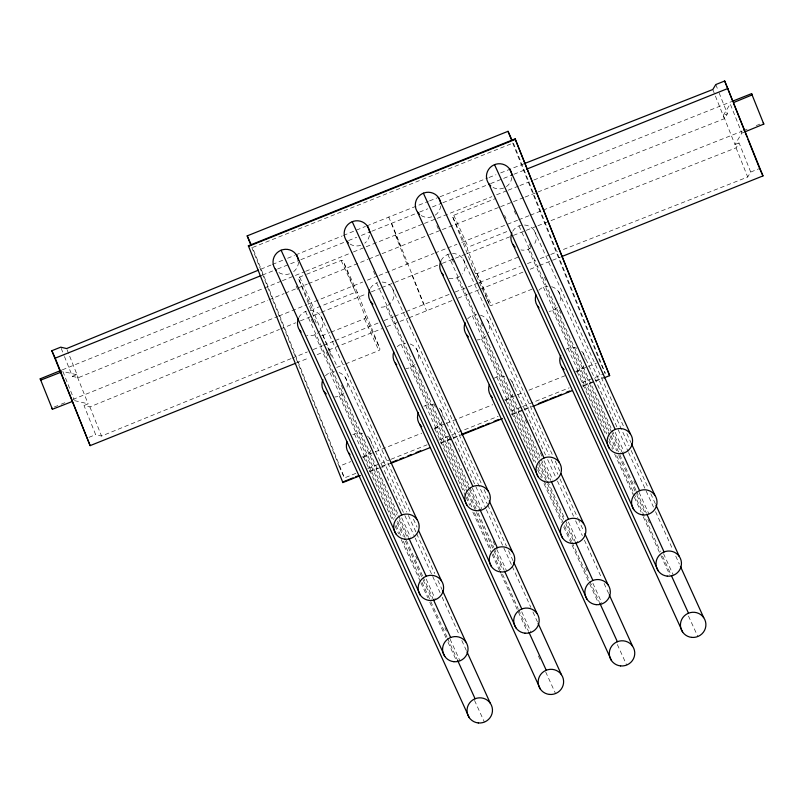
<?xml version="1.0" encoding="UTF-8"?>
<svg xmlns="http://www.w3.org/2000/svg" width="804" height="804" viewBox="0 0 804 804"><rect width="100%" height="100%" fill="white"/><g stroke="black" fill="none" stroke-linecap="round" stroke-linejoin="round"><path stroke-width="0.6" stroke-dasharray="4.02 3.01" d="M723.298 115.374L730.223 103.927L741.861 133.092L734.946 144.539L723.298 115.374L727.429 113.726L718.585 91.555M537.926 192.005L724.434 118.68L727.429 113.726M537.906 225.753L736.072 147.846L739.067 142.891L750.705 172.056L747.71 177.011L562.368 249.883M741.861 133.092L744.172 132.147M260.828 269.199L271.29 264.918M272.455 264.446L282.918 260.164M287.571 258.265L294.545 255.411M295.711 254.938L342.223 235.934M343.388 235.451L365.488 226.426M366.644 225.954L428.371 201.342M64.451 356.494L72.37 376.332L78.259 377.729L267.812 300.264M268.978 299.791L284.093 293.611M285.249 293.138L307.349 284.103M308.515 283.631L367.82 259.39M368.986 258.918L428.351 235.09M291.088 358.594L101.535 436.059L95.646 434.662L84.008 405.497L89.897 406.894L279.45 329.429M280.616 328.957L295.731 322.776M300.384 320.876L320.153 312.796M321.309 312.324L366.664 293.782M371.317 291.882L380.624 288.083M381.779 287.611L437.667 265.169M292.254 358.122L307.369 351.941M313.178 349.559L322.484 345.76M323.65 345.288L334.112 341.007M335.278 340.534L378.302 322.947M384.121 320.575L393.417 316.776M394.583 316.294L405.055 312.022M406.211 311.54L449.305 294.334M62.32 369.87L281.209 281.189M282.375 280.717L304.495 271.752M305.661 271.28L352.232 252.416M353.398 251.943L365.036 247.23M366.202 246.758L423.256 223.884M54.169 407.045L59.988 404.693M61.154 404.221L65.807 402.332M72.792 399.498L277.712 316.485M278.877 316.012L306.816 304.696M307.982 304.224L362.704 282.053M367.368 280.164L377.84 275.923M379.006 275.45L433.728 253.511M262.426 275.079L276.395 269.471M277.561 269.008L299.671 260.144M300.837 259.672L347.398 241.009M348.564 240.547L356.715 237.27M361.368 235.411L370.684 231.673M371.85 231.21L418.412 212.537M419.577 212.075L427.728 208.809M432.381 206.94L441.697 203.211M442.863 202.739L489.425 184.076M490.591 183.603L512.701 174.739M513.867 174.277L525.514 169.604M316.243 322.997L298.746 279.119A1.598 1.568 -24.5 0 1 299.641 277.068L305.409 274.757M306.555 274.295L341.137 260.436A1.598 1.568 -24.5 0 1 343.207 261.3L357.679 293.078L379.8 348.484A1.598 1.568 -24.5 0 1 378.895 350.544L345.469 363.941M486.882 298.847L474.983 272.747L452.873 217.331A1.598 1.568 -24.5 0 1 453.778 215.281L495.274 198.648M72.37 376.332L76.491 374.674L88.128 403.839L84.008 405.497M329.349 351.308L313.218 310.897A1.598 1.568 -24.5 0 1 314.123 308.847L355.619 292.214A1.598 1.568 -24.5 0 1 357.679 293.078M489.003 303.369L467.355 249.109A1.598 1.568 -24.5 0 1 468.26 247.059L509.756 230.416M734.946 144.539L739.067 142.891M321.65 335.368A1.598 1.568 -24.5 0 0 322.917 335.399L329.831 332.625M330.987 332.163L364.413 318.766A1.598 1.568 -24.5 0 0 365.317 316.716L343.207 261.3M475.385 273.32A1.598 1.568 -24.5 0 0 477.053 273.611L518.55 256.978M88.973 437.336L95.646 434.662M750.705 172.056L759.599 168.488M296.173 363.036L308.977 357.901M317.128 354.634L324.112 351.84M328.766 349.971L382.312 328.504M386.975 326.635L407.929 318.233M409.095 317.771L452.16 300.505M457.978 298.173L467.295 294.435M468.461 293.973L478.933 289.772M480.099 289.299L523.173 272.033M530.158 269.239L538.308 265.973M539.474 265.501L560.428 257.099M336.695 367.287A1.598 1.568 -24.5 0 0 337.399 367.177L344.313 364.403M489.465 304.525A1.598 1.568 -24.5 0 0 491.535 305.389L533.032 288.747M251.833 247.511L339.127 466.28L350.775 461.617M362.413 456.943L374.061 452.28M375.227 451.808L421.809 433.145M434.612 428.009L445.094 423.808M446.26 423.336L492.832 404.663M504.48 400L524.278 392.061M528.931 390.191L565.031 375.719M575.513 371.518L587.161 366.855M588.327 366.383L596.478 363.117M339.127 466.28L344.434 477.938L356.082 473.265M367.729 468.601L389.85 459.727M391.015 459.265L427.115 444.793M438.753 440.12L450.401 435.456M451.567 434.984L498.148 416.311M510.952 411.176L521.434 406.975M522.6 406.512L569.182 387.84M581.985 382.704L604.116 373.83M369.428 471.295L377.589 468.028M382.242 466.159L389.236 463.355M440.491 442.813L452.139 438.14M453.305 437.677L460.29 434.874M511.555 414.321L531.354 406.382M582.609 385.84L594.256 381.166M595.422 380.704L603.583 377.428M369.669 471.827L380.151 467.626M381.317 467.154L389.478 463.888M440.733 443.346L452.381 438.672M453.546 438.2L460.531 435.406M511.796 414.854L531.595 406.914M582.85 386.362L602.658 378.423M424.422 223.422L436.059 218.799M437.225 218.336L491.947 196.628M496.601 194.789L507.083 190.628M508.249 190.166L518.731 186.015M519.886 185.553L529.203 181.855M533.866 180.006L731.791 101.495M434.894 253.049L446.532 248.426M447.697 247.964L457.014 244.275M461.667 242.426L517.555 220.256M518.721 219.793L529.203 215.633M530.369 215.181L542.007 210.558M543.172 210.095L742.263 131.122M743.429 130.66L749.248 128.349M756.232 125.585L762.061 123.273M429.537 200.879L438.863 197.211M440.029 196.759L487.827 177.965M488.993 177.503L495.978 174.759M500.641 172.92L523.957 163.755M429.517 234.627L441.175 230.044M442.341 229.592L499.465 207.13M500.631 206.678L512.279 202.095M513.444 201.633L523.937 197.513M525.102 197.05L536.76 192.468M442.321 263.34L465.637 254.175M466.802 253.712L512.269 235.843M513.434 235.381L525.082 230.798M526.248 230.336L536.74 226.215M455.124 292.043L478.44 282.877M479.606 282.415L520.409 266.375M527.404 263.632L535.554 260.426M540.218 258.587L549.544 254.918M550.71 254.466L557.705 251.712M76.491 374.674L62.883 371.458L74.058 399.457M74.521 400.623L88.128 403.839M534.137 230.346L623.753 426.753M558.579 291.591L629.04 445.838M583.021 352.845L628.105 451.446M628.617 452.582L653.481 507.083M463.003 258.868L553.132 456.411M487.435 320.113L549.112 454.984M511.877 381.357L545.564 455.024M547.635 459.566L556.961 479.958M557.484 481.093L573.543 516.228M391.86 287.38L481.998 484.933M416.301 348.634L487.284 504.018M440.743 409.879L485.827 508.48M486.34 509.615L511.726 565.262M320.726 315.902L410.341 512.309M345.167 377.146L406.834 512.017M369.599 438.401L404.322 514.329M404.844 515.464L414.683 537.002M415.206 538.127L440.069 592.638M514.228 210.819L515.796 214.246M529.313 243.924L530.871 247.341M544.398 277.018L545.956 280.445M559.483 310.113L561.041 313.54M615.14 432.24L623.974 451.637M518.962 225.914L611.542 429.065M612.065 430.21L621.944 451.888M528.268 249.24L611.492 431.859M612.015 432.994L620.849 452.401M633.853 480.933L635.411 484.36M639.059 492.339L648.939 514.027M543.404 287.159L608.94 430.964M611.02 435.527L635.984 490.309M636.507 491.455L646.386 513.143M552.71 310.495L609.402 434.894M609.924 436.039L616.688 450.873M618.768 455.436L636.446 494.239M636.969 495.385L645.29 513.645M647.893 519.354L649.451 522.771M663.501 553.594L673.38 575.272M567.835 348.403L606.849 433.999M608.929 438.572L614.135 449.979M616.728 455.687L633.371 492.209M633.894 493.354L660.426 551.564M662.506 556.127L670.827 574.388M577.151 371.739L606.276 435.647M608.879 441.356L612.517 449.346M614.598 453.908L633.843 496.138M634.366 497.284L641.13 512.118M643.21 516.681L660.365 554.348M660.888 555.494L669.732 574.89M688.455 615.985L697.822 636.527M504.58 215.392L506.028 218.577M453.778 215.281L468.26 247.059M452.873 217.331L467.355 249.109M477.053 273.611L491.535 305.389M487.395 299.982L488.983 303.46M436.853 225.643L438.411 229.07M451.938 258.747L453.496 262.164M481.063 322.655L482.621 326.082M525.273 419.668L526.831 423.095M540.358 452.763L541.916 456.19M543.996 460.752L552.84 480.159M447.818 254.426L550.81 480.41M457.134 277.762L539.313 458.089M541.394 462.652L549.715 480.913M568.438 522.007L577.805 542.549M472.26 315.681L538.318 460.622M538.841 461.767L547.162 480.028M547.675 481.164L564.84 518.831M565.363 519.977L575.242 541.655M481.576 339.007L536.7 459.988M538.78 464.551L547.112 482.812M547.624 483.958L563.755 519.334M565.835 523.906L574.156 542.167M585.593 567.272L587.161 570.699M592.88 583.252L602.246 603.794M496.701 376.925L535.715 462.521M537.796 467.084L543.514 479.646M544.037 480.782L571.604 541.273M572.116 542.419L589.282 580.076M589.804 581.222L599.171 601.764M506.007 400.251L535.142 464.169M537.735 469.878L541.383 477.867M543.976 483.576L561.664 522.379M563.745 526.942L571.543 544.067M572.066 545.202L589.231 582.87M589.754 584.005L598.075 602.266M617.321 644.496L626.678 665.039M373.518 271.28L375.076 274.707M418.763 370.574L420.331 374.001M433.848 403.678L435.406 407.095M448.933 436.773L450.491 440.2M472.34 488.139L481.707 508.681M376.684 282.948L469.265 486.098M469.787 487.244L479.144 507.786M385.99 306.284L469.214 488.892M469.737 490.028L478.571 509.434M493.143 541.394L494.701 544.81M496.782 549.383L506.661 571.061M401.126 344.192L466.662 487.998M468.742 492.571L476.018 508.54M478.099 513.113L493.706 547.353M494.229 548.489L504.108 570.177M410.432 367.528L467.124 491.927M467.647 493.073L475.968 511.334M476.491 512.47L502.5 569.544M521.736 611.774L531.102 632.316M425.567 405.437L464.571 491.043M467.174 496.751L471.858 507.022M474.45 512.721L491.103 549.253M493.184 553.815L500.46 569.795M502.54 574.357L518.148 608.598M518.67 609.733L528.55 631.421M434.874 428.773L465.556 496.108M466.079 497.254L469.717 505.244M472.842 512.088L491.566 553.182M492.088 554.318L500.41 572.579M500.932 573.724L526.932 630.788M538.379 655.893L539.936 659.32M545.665 671.873L555.544 693.561M341.137 260.436L355.619 292.214M365.317 316.716L379.8 348.484M364.413 318.766L378.895 350.544M299.641 277.068L314.123 308.847M298.746 279.119L313.218 310.897M322.917 335.399L337.399 367.177M296.133 286.103L297.691 289.53M311.218 319.208L312.776 322.625M326.303 352.303L327.861 355.73M341.388 385.397L342.946 388.824M401.719 517.796L410.563 537.193M305.54 311.47L398.131 514.62M398.643 515.766L408.532 537.444M314.856 334.796L397.035 515.123M399.116 519.696L407.437 537.956M415.758 556.217L417.316 559.634M426.16 579.041L435.527 599.583M329.982 372.714L395.518 516.52M397.598 521.082L422.562 575.865M423.085 577.011L432.974 598.699M339.298 396.04L394.945 518.168M397.025 522.731L403.266 536.429M405.347 540.991L422.512 578.659M423.035 579.795L431.879 599.201M444.883 627.733L446.441 631.16M450.079 639.15L459.968 660.828M354.423 433.959L393.437 519.555M396.03 525.263L400.714 535.534M403.317 541.243L419.959 577.764M422.04 582.327L447.004 637.12M447.526 638.255L456.893 658.798M363.74 457.295L392.865 521.203M394.945 525.776L398.583 533.766M401.186 539.464L420.432 581.694M420.944 582.84L427.708 597.673M429.788 602.236L445.918 637.622M447.999 642.185L456.32 660.446M474.521 700.395L484.4 722.082M626.859 433.597L630.999 442.713M631.11 450.401L648.195 488.008M650.778 493.706L655.441 503.957M655.551 511.645L672.636 549.253M675.742 556.087L679.36 564.066M555.202 460.973L559.865 471.224M551.182 459.536L557.906 474.36M559.976 478.913L577.573 517.665M578.086 518.801L583.784 531.333M575.614 520.791L582.347 535.605M584.418 540.157L601.492 577.764M604.085 583.463L608.739 593.724M484.068 489.495L488.209 498.611M487.807 505.153L506.44 546.177M508.51 550.74L513.163 560.991M512.238 566.398L530.871 607.422M532.941 611.985L537.605 622.246M413.447 519.153L417.065 527.122M408.382 515.434L416.15 532.529M416.663 533.675L434.783 573.553M437.889 580.398L442.029 589.513M442.14 597.201L459.215 634.808M461.808 640.507L466.461 650.758M715.791 84.561L718.123 90.39M712.796 89.515L724.434 118.68M736.072 147.846L747.71 177.011M512.671 142.951L599.965 361.72L605.271 373.368L513.334 142.961L252.496 247.531L344.434 477.938M391.638 223.271L426.552 310.776M388.744 216.919L400.382 246.084M412.02 275.249L423.658 304.414M395.317 234.969L406.955 264.134M329.811 352.453L332.112 358.232M67.084 349.73L78.259 377.729M89.897 406.894L101.535 436.059M61.194 348.333L63.988 355.328M511.846 177.433A12.774 12.562 -24.5 0 1 492.239 186.98M512.681 231.25A12.774 12.562 -24.5 0 1 530.931 227.18A12.774 12.562 -24.5 0 1 533.474 245.421M530.74 247.933A12.774 12.562 -24.5 0 1 520.952 249.933M551.614 286.686A12.774 12.562 -24.5 0 1 559.825 303.5M557.303 307.369A12.774 12.562 -24.5 0 1 549.092 311.369M538.811 290.274A12.774 12.562 -24.5 0 1 547.946 286.234M581.583 351.137A12.774 12.562 -24.5 0 1 585.222 359.338M583.875 365.589A12.774 12.562 -24.5 0 1 576.267 372.051M566.167 349.217A12.774 12.562 -24.5 0 1 576.94 348.212M440.713 205.955A12.774 12.562 -24.5 0 1 435.155 215.201M431.808 216.829A12.774 12.562 -24.5 0 1 421.105 215.502M441.094 260.576A12.774 12.562 -24.5 0 1 459.406 255.441A12.774 12.562 -24.5 0 1 462.34 273.943M459.597 276.445A12.774 12.562 -24.5 0 1 448.913 278.234M480.48 315.208A12.774 12.562 -24.5 0 1 488.299 332.856M486.159 335.891A12.774 12.562 -24.5 0 1 477.033 339.941M467.667 318.796A12.774 12.562 -24.5 0 1 476.802 314.746M509.776 379.026A12.774 12.562 -24.5 0 1 514.007 386.945M512.731 394.111A12.774 12.562 -24.5 0 1 505.133 400.573M494.239 378.232A12.774 12.562 -24.5 0 1 504.922 376.453M369.438 235.391A12.774 12.562 -24.5 0 1 364.775 243.17M360.674 245.351A12.774 12.562 -24.5 0 1 349.961 244.024M382.151 282.033A12.774 12.562 -24.5 0 1 393.96 296.173A12.774 12.562 -24.5 0 1 378.674 306.967M370.403 288.284A12.774 12.562 -24.5 0 1 377.558 282.636M410.221 344.001A12.774 12.562 -24.5 0 1 417.547 360.534M415.025 364.403A12.774 12.562 -24.5 0 1 405.889 368.453M397.196 346.665A12.774 12.562 -24.5 0 1 405.668 343.268M439.306 408.171A12.774 12.562 -24.5 0 1 442.944 416.371M441.989 421.778A12.774 12.562 -24.5 0 1 433.999 429.085M423.889 406.261A12.774 12.562 -24.5 0 1 433.778 404.965M298.495 262.074A12.774 12.562 -24.5 0 1 292.877 272.234M289.541 273.862A12.774 12.562 -24.5 0 1 278.063 272.023M310.083 310.535A12.774 12.562 -24.5 0 1 322.816 324.695A12.774 12.562 -24.5 0 1 306.636 335.268M298.817 317.61A12.774 12.562 -24.5 0 1 306.424 311.148M339.087 372.523A12.774 12.562 -24.5 0 1 346.403 389.056M343.891 392.925A12.774 12.562 -24.5 0 1 334.755 396.975M325.389 375.83A12.774 12.562 -24.5 0 1 334.524 371.78M367.498 436.069A12.774 12.562 -24.5 0 1 371.729 443.979M370.845 450.3A12.774 12.562 -24.5 0 1 362.855 457.607M352.745 434.773A12.774 12.562 -24.5 0 1 362.644 433.487"/><path stroke-width="1.21" d="M733.69 102.51L752.162 94.912L751.579 93.646L732.957 101.033M745.328 131.675L763.8 124.077L751.579 93.646M258.496 270.144L66.621 348.564L60.722 347.167L51.838 350.725L90.128 445.637L295.008 363.508M72.199 401.528L52.421 409.266L40.2 378.825L61.154 370.332M250.898 245.19L247.19 235.873L508.027 131.313L511.887 139.785M360.353 475.566L342.876 482.571L248.366 245.803L515.133 138.861L609.643 375.629L603.824 377.96M515.374 139.383L248.607 246.325L248.366 245.803M561.584 256.637L762.976 175.905L724.685 80.993L715.791 84.561L712.796 89.515L525.123 163.302M51.838 350.725L55.215 358.142L261.26 275.541M526.67 169.141L728.062 88.41M343.8 481.576L353.117 477.837M355.448 476.903L358.946 475.506M391.558 462.421L397.387 460.089M399.719 459.154L403.216 457.757M407.869 455.888L411.367 454.491M416.03 452.622L420.683 450.753M461.456 434.401L475.435 428.803M477.767 427.869L483.596 425.537M485.917 424.602L489.415 423.195M494.078 421.326L498.731 419.457M538.348 403.588L547.665 399.849M549.996 398.915L555.815 396.573M558.147 395.648L561.644 394.241M566.297 392.372L569.795 390.975M390.643 463.426L430.251 447.547M461.697 434.934L502.47 418.593M532.761 406.452L572.368 390.573M61.727 371.91L40.783 380.101L40.2 378.825M509.696 169.101L630.366 433.889M609.321 448.351L488.651 183.563M633.763 509.595L513.093 244.808M658.205 570.84L537.534 306.053M682.646 632.085L561.976 367.297M438.562 197.613L559.232 462.4M538.177 476.862L417.517 212.075M562.619 538.107L441.949 273.33M587.061 599.362L466.39 334.575M611.502 660.607L490.832 395.819M367.418 226.135L488.088 490.922M467.044 505.384L346.373 240.597M491.485 566.629L370.815 301.842M515.927 627.874L395.256 363.086M540.368 689.128L419.698 424.341M296.284 254.657L416.954 519.444M395.91 533.896L275.239 269.119M420.341 595.151L299.681 330.364M444.783 656.396L324.112 391.608M469.224 717.64L348.554 452.853M763.217 122.811L763.8 124.077M759.599 168.488L762.976 175.905M609.643 375.629L515.133 138.861M494.52 164.659L615.191 429.447M622.467 453.034L639.632 490.701M646.908 514.279L664.074 551.946M671.34 575.523L688.505 613.191M423.376 193.181L544.047 457.968M551.323 481.556L568.488 519.213M575.764 542.8L592.93 580.458M599.683 602.91L617.371 641.713M352.242 221.703L472.913 486.49M479.666 508.932L497.354 547.735M504.631 571.312L521.796 608.98M529.072 632.567L546.238 670.224M281.109 250.215L401.769 515.002M409.045 538.59L426.21 576.247M433.487 599.834L450.652 637.502M457.406 659.943L475.094 698.746M247.19 235.873L251.049 244.356M342.635 482.038L342.876 482.571M51.838 407.99L52.421 409.266M631.522 443.848L654.808 495.133M655.953 505.093L679.249 556.378M680.395 566.348L703.691 617.623M560.901 473.506L583.674 523.655M584.82 533.615L608.105 584.9M609.261 594.859L632.547 646.145M489.244 500.892L512.53 552.167M513.686 562.137L536.971 613.422M538.117 623.381L561.413 674.667M418.623 530.55L441.396 580.689M442.542 590.649L465.838 641.934M466.983 651.903L490.269 703.178M724.685 80.993L732.595 100.822M733.529 103.163L747.027 136.992M747.961 139.323L759.137 167.322M508.027 131.313L511.274 139.454M55.215 358.142L90.128 445.637M490.762 185.895A12.774 12.562 -24.5 0 1 493.666 165.041A12.774 12.562 -24.5 0 1 511.897 175.594M515.193 247.14A12.774 12.562 -24.5 0 1 511.846 232.899M538.961 307.761A12.774 12.562 -24.5 0 1 535.966 295.018M564.076 369.629A12.774 12.562 -24.5 0 1 560.73 355.398M419.618 214.407A12.774 12.562 -24.5 0 1 422.11 193.774A12.774 12.562 -24.5 0 1 440.682 203.201M443.386 275.028A12.774 12.562 -24.5 0 1 440.713 261.421M468.501 336.906A12.774 12.562 -24.5 0 1 465.154 322.665M492.269 397.528A12.774 12.562 -24.5 0 1 489.264 384.784M348.484 242.929A12.774 12.562 -24.5 0 1 351.388 222.075A12.774 12.562 -24.5 0 1 369.619 232.637M372.925 304.173A12.774 12.562 -24.5 0 1 369.569 289.942M396.684 364.795A12.774 12.562 -24.5 0 1 393.689 352.051M421.798 426.673A12.774 12.562 -24.5 0 1 418.452 412.432M276.043 270.154A12.774 12.562 -24.5 0 1 280.676 250.396A12.774 12.562 -24.5 0 1 298.405 260.235M301.108 332.072A12.774 12.562 -24.5 0 1 298.435 318.454M326.223 393.94A12.774 12.562 -24.5 0 1 322.876 379.699M349.991 454.561A12.774 12.562 -24.5 0 1 346.986 441.818M618.407 453.647A12.774 12.562 -24.5 0 0 631.522 435.939A12.774 12.562 -24.5 0 0 609.603 433.758A12.774 12.562 -24.5 0 0 618.407 453.647M642.848 514.902A12.774 12.562 -24.5 0 0 655.963 497.184A12.774 12.562 -24.5 0 0 634.044 495.003A12.774 12.562 -24.5 0 0 642.848 514.902M667.29 576.146A12.774 12.562 -24.5 0 0 680.405 558.438A12.774 12.562 -24.5 0 0 658.486 556.247A12.774 12.562 -24.5 0 0 667.29 576.146M691.731 637.391A12.774 12.562 -24.5 0 0 704.847 619.683A12.774 12.562 -24.5 0 0 682.918 617.502A12.774 12.562 -24.5 0 0 691.731 637.391M547.273 482.169A12.774 12.562 -24.5 0 0 560.388 464.461A12.774 12.562 -24.5 0 0 538.459 462.28A12.774 12.562 -24.5 0 0 547.273 482.169M571.714 543.414A12.774 12.562 -24.5 0 0 584.82 525.705A12.774 12.562 -24.5 0 0 562.9 523.525A12.774 12.562 -24.5 0 0 571.714 543.414M596.146 604.658A12.774 12.562 -24.5 0 0 609.261 586.95A12.774 12.562 -24.5 0 0 587.342 584.769A12.774 12.562 -24.5 0 0 596.146 604.658M620.587 665.913A12.774 12.562 -24.5 0 0 633.703 648.195A12.774 12.562 -24.5 0 0 611.784 646.014A12.774 12.562 -24.5 0 0 620.587 665.913M476.129 510.691A12.774 12.562 -24.5 0 0 489.244 492.973A12.774 12.562 -24.5 0 0 467.325 490.792A12.774 12.562 -24.5 0 0 476.129 510.691M500.57 571.935A12.774 12.562 -24.5 0 0 513.686 554.227A12.774 12.562 -24.5 0 0 491.767 552.046A12.774 12.562 -24.5 0 0 500.57 571.935M525.012 633.18A12.774 12.562 -24.5 0 0 538.127 615.472A12.774 12.562 -24.5 0 0 516.208 613.291A12.774 12.562 -24.5 0 0 525.012 633.18M549.454 694.425A12.774 12.562 -24.5 0 0 562.569 676.717A12.774 12.562 -24.5 0 0 540.65 674.536A12.774 12.562 -24.5 0 0 549.454 694.425M404.995 539.203A12.774 12.562 -24.5 0 0 418.11 521.494A12.774 12.562 -24.5 0 0 396.181 519.314A12.774 12.562 -24.5 0 0 404.995 539.203M429.436 600.447A12.774 12.562 -24.5 0 0 442.552 582.739A12.774 12.562 -24.5 0 0 420.623 580.558A12.774 12.562 -24.5 0 0 429.436 600.447M453.878 661.702A12.774 12.562 -24.5 0 0 466.983 643.994A12.774 12.562 -24.5 0 0 445.064 641.803A12.774 12.562 -24.5 0 0 453.878 661.702M478.31 722.947A12.774 12.562 -24.5 0 0 491.425 705.239A12.774 12.562 -24.5 0 0 469.506 703.058A12.774 12.562 -24.5 0 0 478.31 722.947"/></g></svg>
